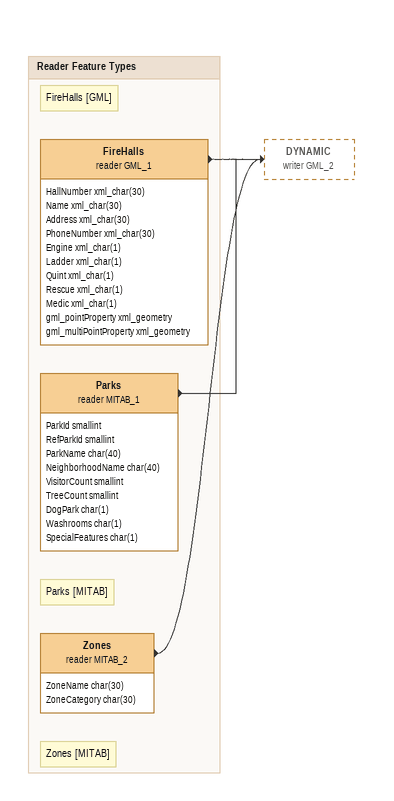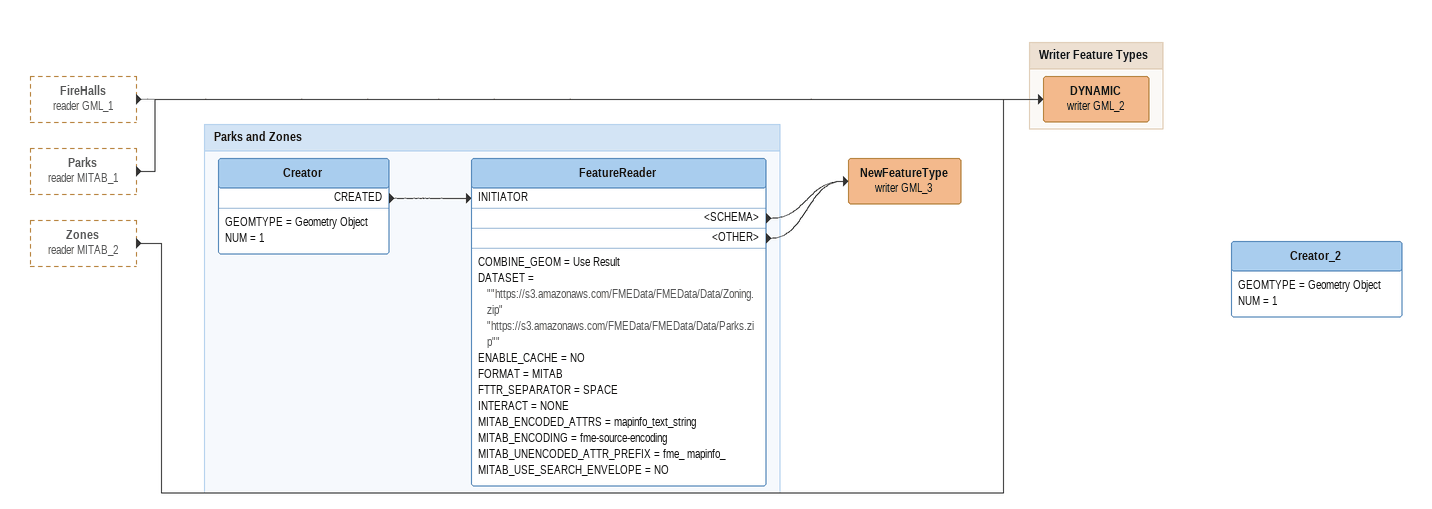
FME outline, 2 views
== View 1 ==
Bookmark: Reader Feature Types
Note: FireHalls [GML]
FireHalls (reader GML_1)
    attributes: HallNumber xml_char(30), Name xml_char(30), Address xml_char(30), PhoneNumber xml_char(30), Engine xml_char(1), Ladder xml_char(1), Quint xml_char(1), Rescue xml_char(1), Medic xml_char(1), gml_pointProperty xml_geometry, gml_multiPointProperty xml_geometry
    -> DYNAMIC (writer GML_2)
Note: Parks [MITAB]
Parks (reader MITAB_1)
    attributes: ParkId smallint, RefParkId smallint, ParkName char(40), NeighborhoodName char(40), VisitorCount smallint, TreeCount smallint, DogPark char(1), Washrooms char(1), SpecialFeatures char(1)
    -> DYNAMIC (writer GML_2)
Note: Zones [MITAB]
Zones (reader MITAB_2)
    attributes: ZoneName char(30), ZoneCategory char(30)
    -> DYNAMIC (writer GML_2)

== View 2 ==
FireHalls (reader GML_1) [outside]
    -> DYNAMIC (writer GML_2)
Parks (reader MITAB_1) [outside]
    -> DYNAMIC (writer GML_2)
Zones (reader MITAB_2) [outside]
    -> DYNAMIC (writer GML_2)
NewFeatureType (writer GML_3)
Creator_2
    GEOMTYPE = Geometry Object
    NUM = 1

Bookmark: Writer Feature Types
DYNAMIC (writer GML_2)

Bookmark: Parks and Zones
Creator
    GEOMTYPE = Geometry Object
    NUM = 1
    CREATED -> FeatureReader [INITIATOR]
FeatureReader
    COMBINE_GEOM = Use Result
    DATASET = ""https://s3.amazonaws.com/FMEData/FMEData/Data/Zoning.zip" "https://s3.amazonaws.com/FMEData/FMEData/Data/Parks.zip""
    ENABLE_CACHE = NO
    FORMAT = MITAB
    FTTR_SEPARATOR = SPACE
    INTERACT = NONE
    MITAB_ENCODED_ATTRS = mapinfo_text_string
    MITAB_ENCODING = fme-source-encoding
    MITAB_UNENCODED_ATTR_PREFIX = fme_ mapinfo_
    MITAB_USE_SEARCH_ENVELOPE = NO
    <SCHEMA> -> NewFeatureType (writer GML_3)
    <OTHER> -> NewFeatureType (writer GML_3)
